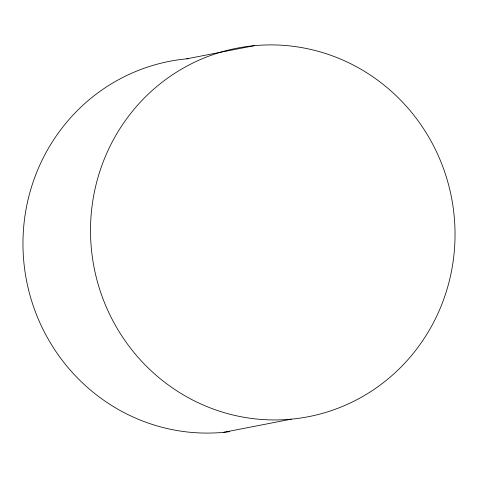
<?xml version="1.0" encoding="UTF-8"?>
<svg xmlns="http://www.w3.org/2000/svg" width="478" height="478" viewBox="0 0 478 478"><rect width="100%" height="100%" fill="white"/><g stroke="black" fill="none" stroke-linecap="round" stroke-linejoin="round"><path stroke-width="0.72" d="M186.737 58.83L254.284 45.685M223.716 432.315L291.263 419.17A187.687 182.094 80 0 0 420.562 124.256A187.687 182.094 80 0 0 106.492 153.862A187.687 182.094 80 0 0 291.263 419.17M229.595 431.658A187.687 182.094 80 0 1 24.139 264.937A187.687 182.094 80 0 1 188.207 58.698"/></g></svg>
